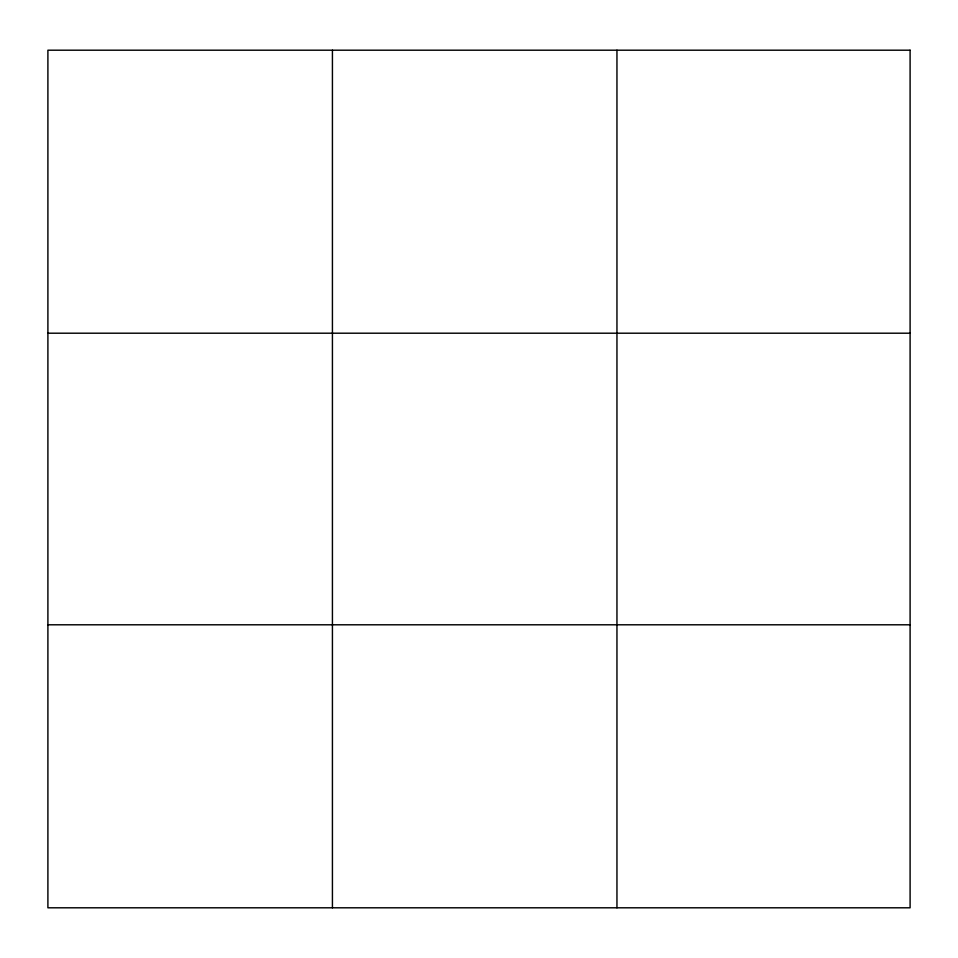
<?xml version="1.0" encoding="UTF-8"?>
<svg xmlns="http://www.w3.org/2000/svg" width="958" height="958" viewBox="0 0 958 958"><rect width="100%" height="100%" fill="white"/><g stroke="black" fill="none" stroke-linecap="round" stroke-linejoin="round"><path stroke-width="1.44" d="M332.426 907.801L332.426 50.199M616.952 907.801L616.952 50.199M47.9 333.204L910.1 333.204M47.9 624.796L910.1 624.796M910.1 50.199L910.1 907.801L47.9 907.801L47.9 50.199L910.1 50.199"/></g></svg>
